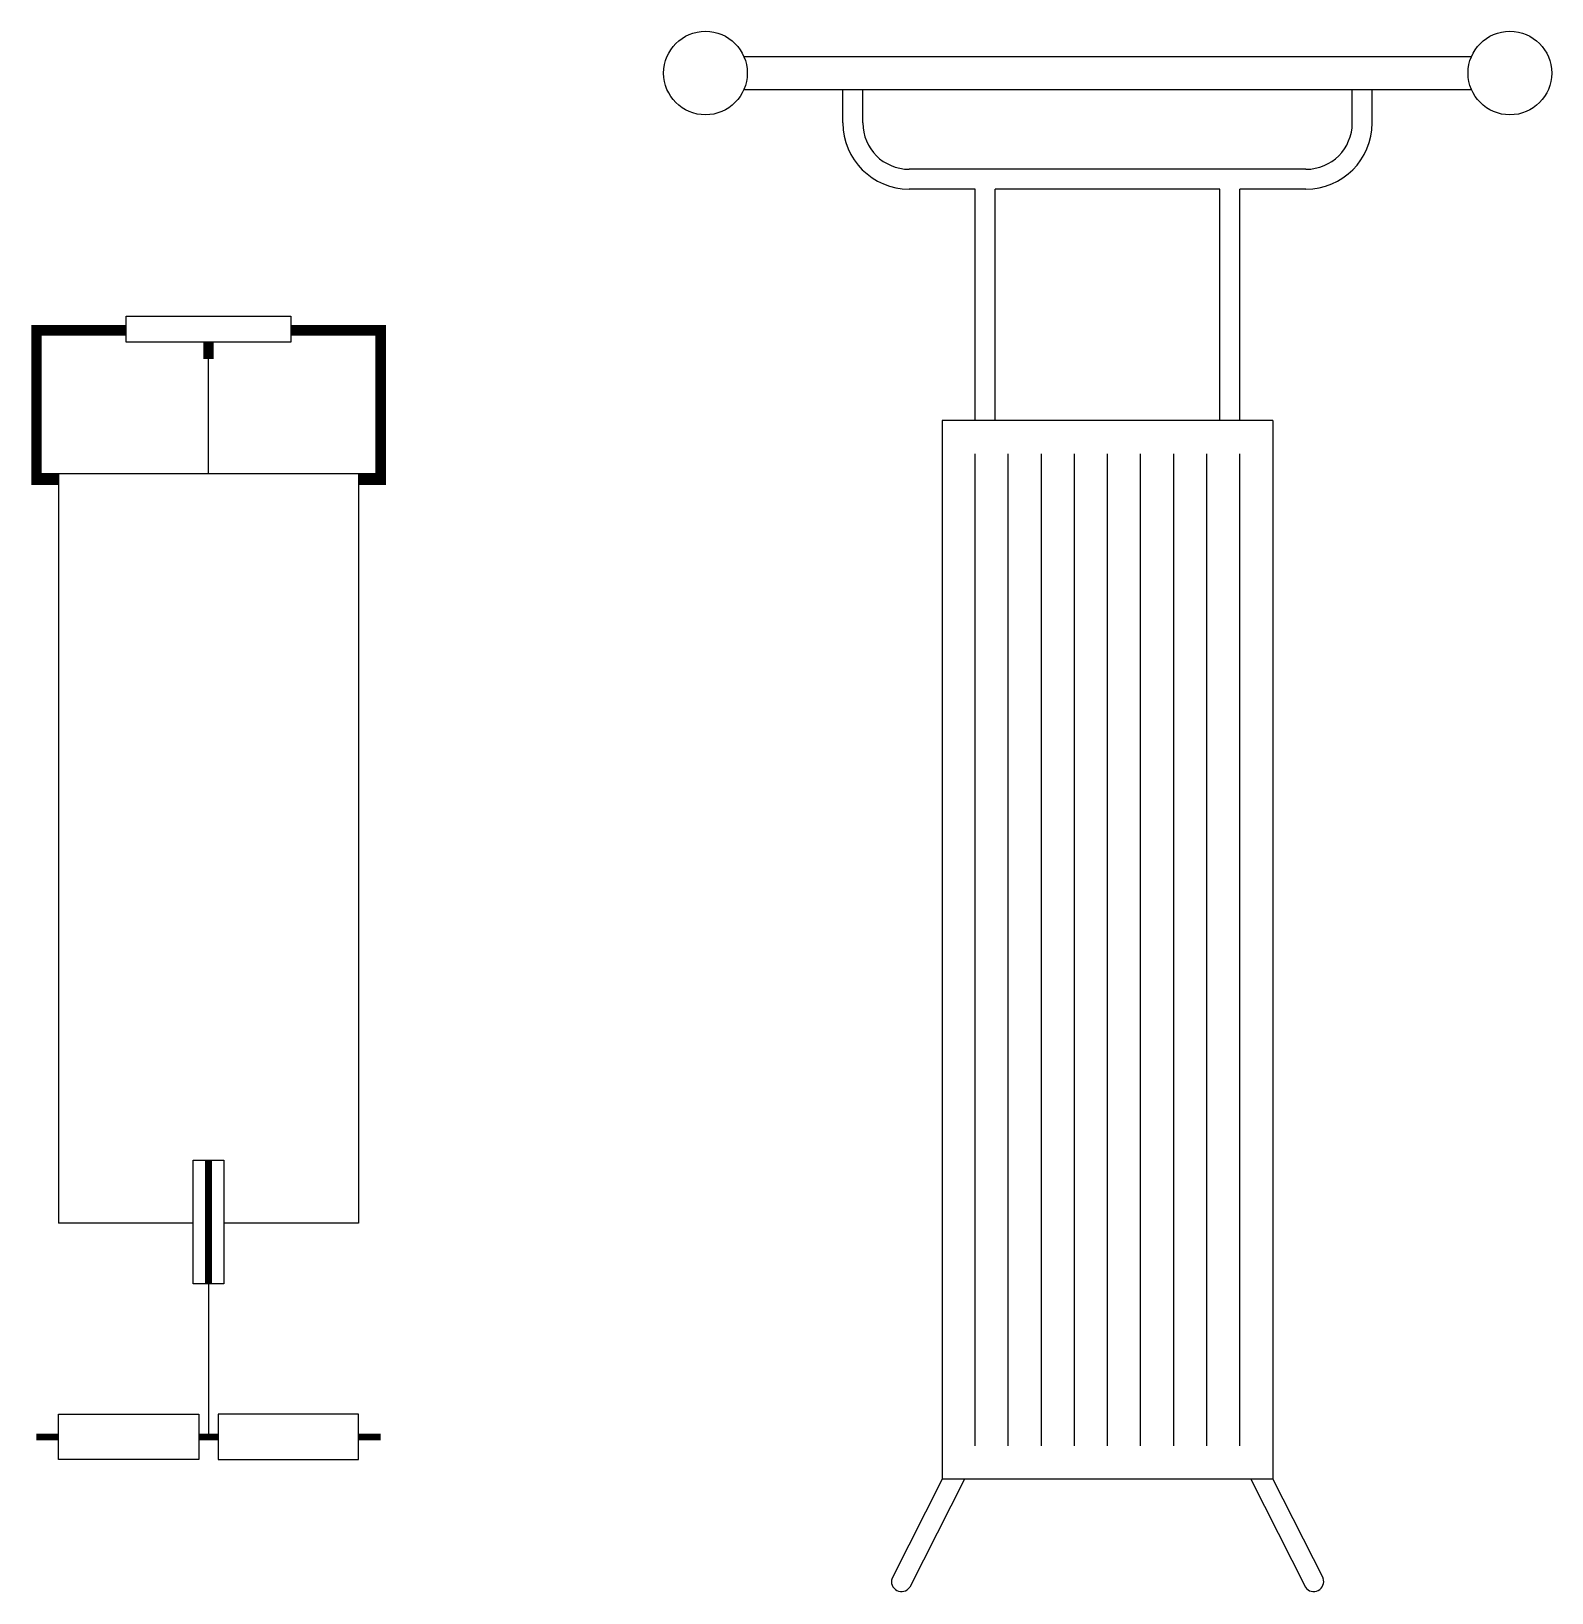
# Model space of a CAD drawing. Header units: millimetres. Extents: x 24547 to 62889, y 34568 to 56011.
# Drawn here: x 58818 to 61117, y 38860 to 41221 of the extents above; entities that cross this region are included whole.
import ezdxf

# ---------------------------------------------------------------- set-up
doc = ezdxf.new("R2010")
doc.units = ezdxf.units.MM

# ---------------------------------------------------------------- blocks, each defined once
blk = doc.blocks.new('A$C77F37BBE')
for p, q in [((1221.1, 2319.7), (121.1, 2319.7)), ((1221.1, 2269.7), (121.1, 2269.7)), ((271.1, 2219.7), (271.1, 2269.7)), ((301.1, 2219.7), (301.1, 2269.7)), ((1041.1, 2219.7), (1041.1, 2269.7)), ((1071.1, 2219.7), (1071.1, 2269.7)), ((971.1, 2149.7), (371.1, 2149.7)), ((471.1, 2119.7), (371.1, 2119.7)), ((471.1, 1769.7), (471.1, 2119.7)), ((501.1, 1769.7), (501.1, 2119.7)), ((841.1, 2119.7), (501.1, 2119.7)), ((841.1, 1769.7), (841.1, 2119.7)), ((971.1, 2119.7), (871.1, 2119.7)), ((871.1, 1769.7), (871.1, 2119.7)), ((921.1, 1769.7), (421.1, 1769.7)), ((421.1, 1769.7), (421.1, 169.7)), ((921.1, 1769.7), (921.1, 169.7)), ((471.1, 219.7), (471.1, 1719.7)), ((521.1, 219.7), (521.1, 1719.7)), ((571.1, 219.7), (571.1, 1719.7)), ((621.1, 219.7), (621.1, 1719.7)), ((671.1, 219.7), (671.1, 1719.7)), ((721.1, 219.7), (721.1, 1719.7)), ((771.1, 219.7), (771.1, 1719.7)), ((821.1, 219.7), (821.1, 1719.7)), ((871.1, 219.7), (871.1, 1719.7)), ((421.1, 169.7), (345.3, 19.7)), ((454.8, 169.7), (372.1, 6.1)), ((921.1, 169.7), (421.1, 169.7)), ((887.5, 169.7), (970.2, 6.1)), ((921.1, 169.7), (997, 19.7))]:
    blk.add_line(p, q)
for centre in [(63.2, 2295.1), (1279.4, 2295.1)]:
    blk.add_circle(centre, 63.2)
for centre, radius, start, end in [((371.1, 2219.7), 100, 180, 270), ((371.1, 2219.7), 70, 180, 270), ((971.1, 2219.7), 100, 270, 0), ((971.1, 2219.7), 70, 270, 0), ((359.5, 14.6), 15.1, 160.5289, 325.8137), ((982.8, 14.6), 15.1, 214.1863, 19.4711)]:
    blk.add_arc(centre, radius, start, end)
blk = doc.blocks.new('A$C564F5187')
for p, q in [((268.1, 1371.1), (268.1, 1694.3)), ((41.5, 1371.1), (244.9, 1371.1)), ((41.5, 238.2), (41.5, 1371.1)), ((291.4, 1371.1), (494.7, 1371.1)), ((494.7, 238.2), (494.7, 1371.1)), ((8, 238.2), (528.2, 238.2)), ((268.1, 238.2), (268.1, 39.5)), ((8, 21.6), (143.7, 21.6)), ((392.4, 21.6), (528.2, 21.6))]:
    blk.add_line(p, q)
for points in [[(253.6, 1728.5), (41.5, 1728.5), (41.5, 1660.1), (253.6, 1660.1)], [(282.6, 1728.5), (494.7, 1728.5), (494.7, 1660.1), (282.6, 1660.1)], [(244.9, 1462.9), (291.4, 1462.9), (291.4, 1275.7), (244.9, 1275.7)], [(143.7, 39.5), (392.4, 39.5), (392.4, 0), (143.7, 0)]]:
    blk.add_lwpolyline(points, close=True)
for points, const_width in [([(41.5, 1694.3), (8, 1694.3)], 10.2), ([(253.6, 1694.3), (282.6, 1694.3)], 10.2), ([(494.7, 1694.3), (528.2, 1694.3)], 10.2), ([(268.1, 1461.6), (268.1, 1275.7)], 10.2), ([(41.5, 247.3), (8, 247.3), (8, 21.6), (143.7, 21.6)], 16), ([(494.7, 247.3), (528.2, 247.3), (528.2, 21.6), (392.4, 21.6)], 16), ([(268.1, 39.5), (268.1, 64.9)], 16)]:
    blk.add_lwpolyline(points, dxfattribs=dict(const_width=const_width))

msp = doc.modelspace()

# ---------------------------------------------------------------- block references
msp.add_blockref('A$C77F37BBE', (59774.4, 38862.3))
at = {"rotation": 180}
msp.add_blockref('A$C564F5187', (59354.5, 40789.9), dxfattribs=at)

doc.saveas('drawing.dxf')
